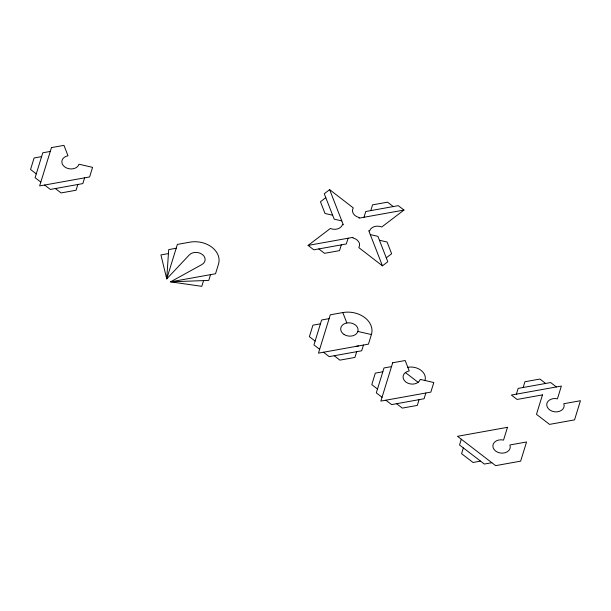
<?xml version="1.0" encoding="UTF-8"?>
<svg xmlns="http://www.w3.org/2000/svg" width="611" height="611" viewBox="0 0 611 611"><rect width="100%" height="100%" fill="white"/><g stroke="black" fill="none" stroke-linecap="round" stroke-linejoin="round"><path stroke-width="0.92" d="M77.849 184.491L76.07 190.242L61.077 192.939L55.349 188.539M84.616 177.839L82.844 183.59L50.354 189.441L44.626 185.034M203.57 280.586L201.798 286.338L170.545 281.839L201.439 264.807A8.737 6.645 7.2 0 0 202.401 254.52A8.737 6.645 7.2 0 0 188.998 255.245L166.727 278.906L160.93 254.924L168.43 253.573M210.535 274.645L208.756 280.396L170.545 281.839L215.53 273.743L218.494 264.158A22.699 17.261 7.2 0 0 210.1 245.981L208.137 244.866A22.699 17.261 7.2 0 0 189.876 242.162L177.373 244.408L166.727 278.906L168.697 249.594L176.189 248.242M341.305 244.874L339.533 250.625L324.54 253.321L318.812 248.921M348.079 238.229L346.307 243.972L313.817 249.823L308.089 245.423L330.307 228.499A8.737 6.645 7.2 0 0 342.481 224.619L343.313 224.81L329.635 189.647L324.281 193.748L334.164 219.143L341.793 220.899M363.996 217.264L365.768 211.513L398.257 205.663L403.986 210.062L381.768 226.987A8.737 6.645 7.2 0 0 369.594 230.874L368.761 230.683L382.44 265.838L387.794 261.737L377.911 236.35L370.281 234.586M370.77 210.612L372.542 204.861L387.534 202.165L393.263 206.564M356.687 351.692L354.915 357.443L339.915 360.139L334.194 355.739M358.458 345.941L355.961 346.391M363.461 345.047L361.681 350.79L329.192 356.641L323.471 352.242M371.412 334.561L368.456 344.146L318.468 353.143L330.299 314.81L342.802 312.565A22.699 17.261 7.2 0 1 361.063 315.261L363.026 316.383A22.699 17.261 7.2 0 1 371.412 334.561L357.863 331.437M419.07 399.655L417.298 405.406L402.298 408.102L396.577 403.703M425.844 393.003L424.072 398.754L391.582 404.604L385.854 400.205M461.313 439.24L459.533 444.991L484.34 464.055L491.832 462.71M463.352 447.924L461.58 453.675L473.021 462.474L480.521 461.122M516.387 394.148L518.159 388.397L550.648 382.555L556.377 386.954M523.161 387.504L524.933 381.753L539.925 379.049L545.654 383.456M325.8 197.651L320.447 201.752L325.006 213.476L332.644 215.232M386.274 257.834L391.628 253.733L387.069 242.017L379.431 240.253M50.278 151.444L42.778 152.788L35.087 177.702L40.815 182.101M41.594 156.622L34.101 157.974L30.55 169.468L36.27 173.868M403.986 210.062L358.993 218.165L359.192 217.531A8.737 6.645 7.2 0 1 353.273 207.9L329.635 189.647M308.089 245.423L353.082 237.328L352.883 237.954A8.737 6.645 7.2 0 1 358.802 247.585L382.44 265.838M329.115 318.644L321.623 319.996L313.932 344.91L319.652 349.309M320.439 323.822L312.939 325.174L309.387 336.676L315.116 341.075M391.506 366.608L384.006 367.952L376.315 392.865L382.043 397.265M382.822 371.786L375.322 373.138L371.778 384.632L377.499 389.039M405.406 372.55L418.123 382.326M342.802 312.565L346.849 322.967M407.82 367.287A13.618 10.356 7.2 0 1 424.989 380.493M51.461 147.61L39.631 185.935L89.618 176.938L92.574 167.361L79.018 164.229A8.737 6.645 7.2 0 1 64.59 166.826A8.737 6.645 7.2 0 1 68.004 155.767L63.956 145.357L51.461 147.61M392.69 362.774L380.859 401.099L430.847 392.109L433.802 382.524L420.246 379.393A8.737 6.645 7.2 0 1 405.819 381.99A8.737 6.645 7.2 0 1 409.233 370.93L405.185 360.521L392.69 362.774M507.481 427.31L503.54 440.088A8.737 6.645 7.2 0 0 492.871 445.656A8.737 6.645 7.2 0 0 502.616 453.148A8.737 6.645 7.2 0 0 509.895 444.976L526.56 441.982L520.641 461.145L495.651 465.643L457.494 436.307L507.481 427.31M542.476 394.882L536.473 414.334L549.541 424.385L574.539 419.887L580.45 400.724L563.785 403.718A8.737 6.645 7.2 0 1 557.102 411.852A8.737 6.645 7.2 0 1 546.784 405.33L546.753 404.635A8.737 6.645 7.2 0 1 547.571 401.977L547.998 401.381A8.737 6.645 7.2 0 1 557.431 398.83L561.372 386.053L511.384 395.05L517.112 399.449L542.476 394.882M344.13 334.515A8.737 6.645 7.2 0 0 358.023 330.757A8.737 6.645 7.2 0 0 345.986 323.158A8.737 6.645 7.2 0 0 344.13 334.515"/></g></svg>
